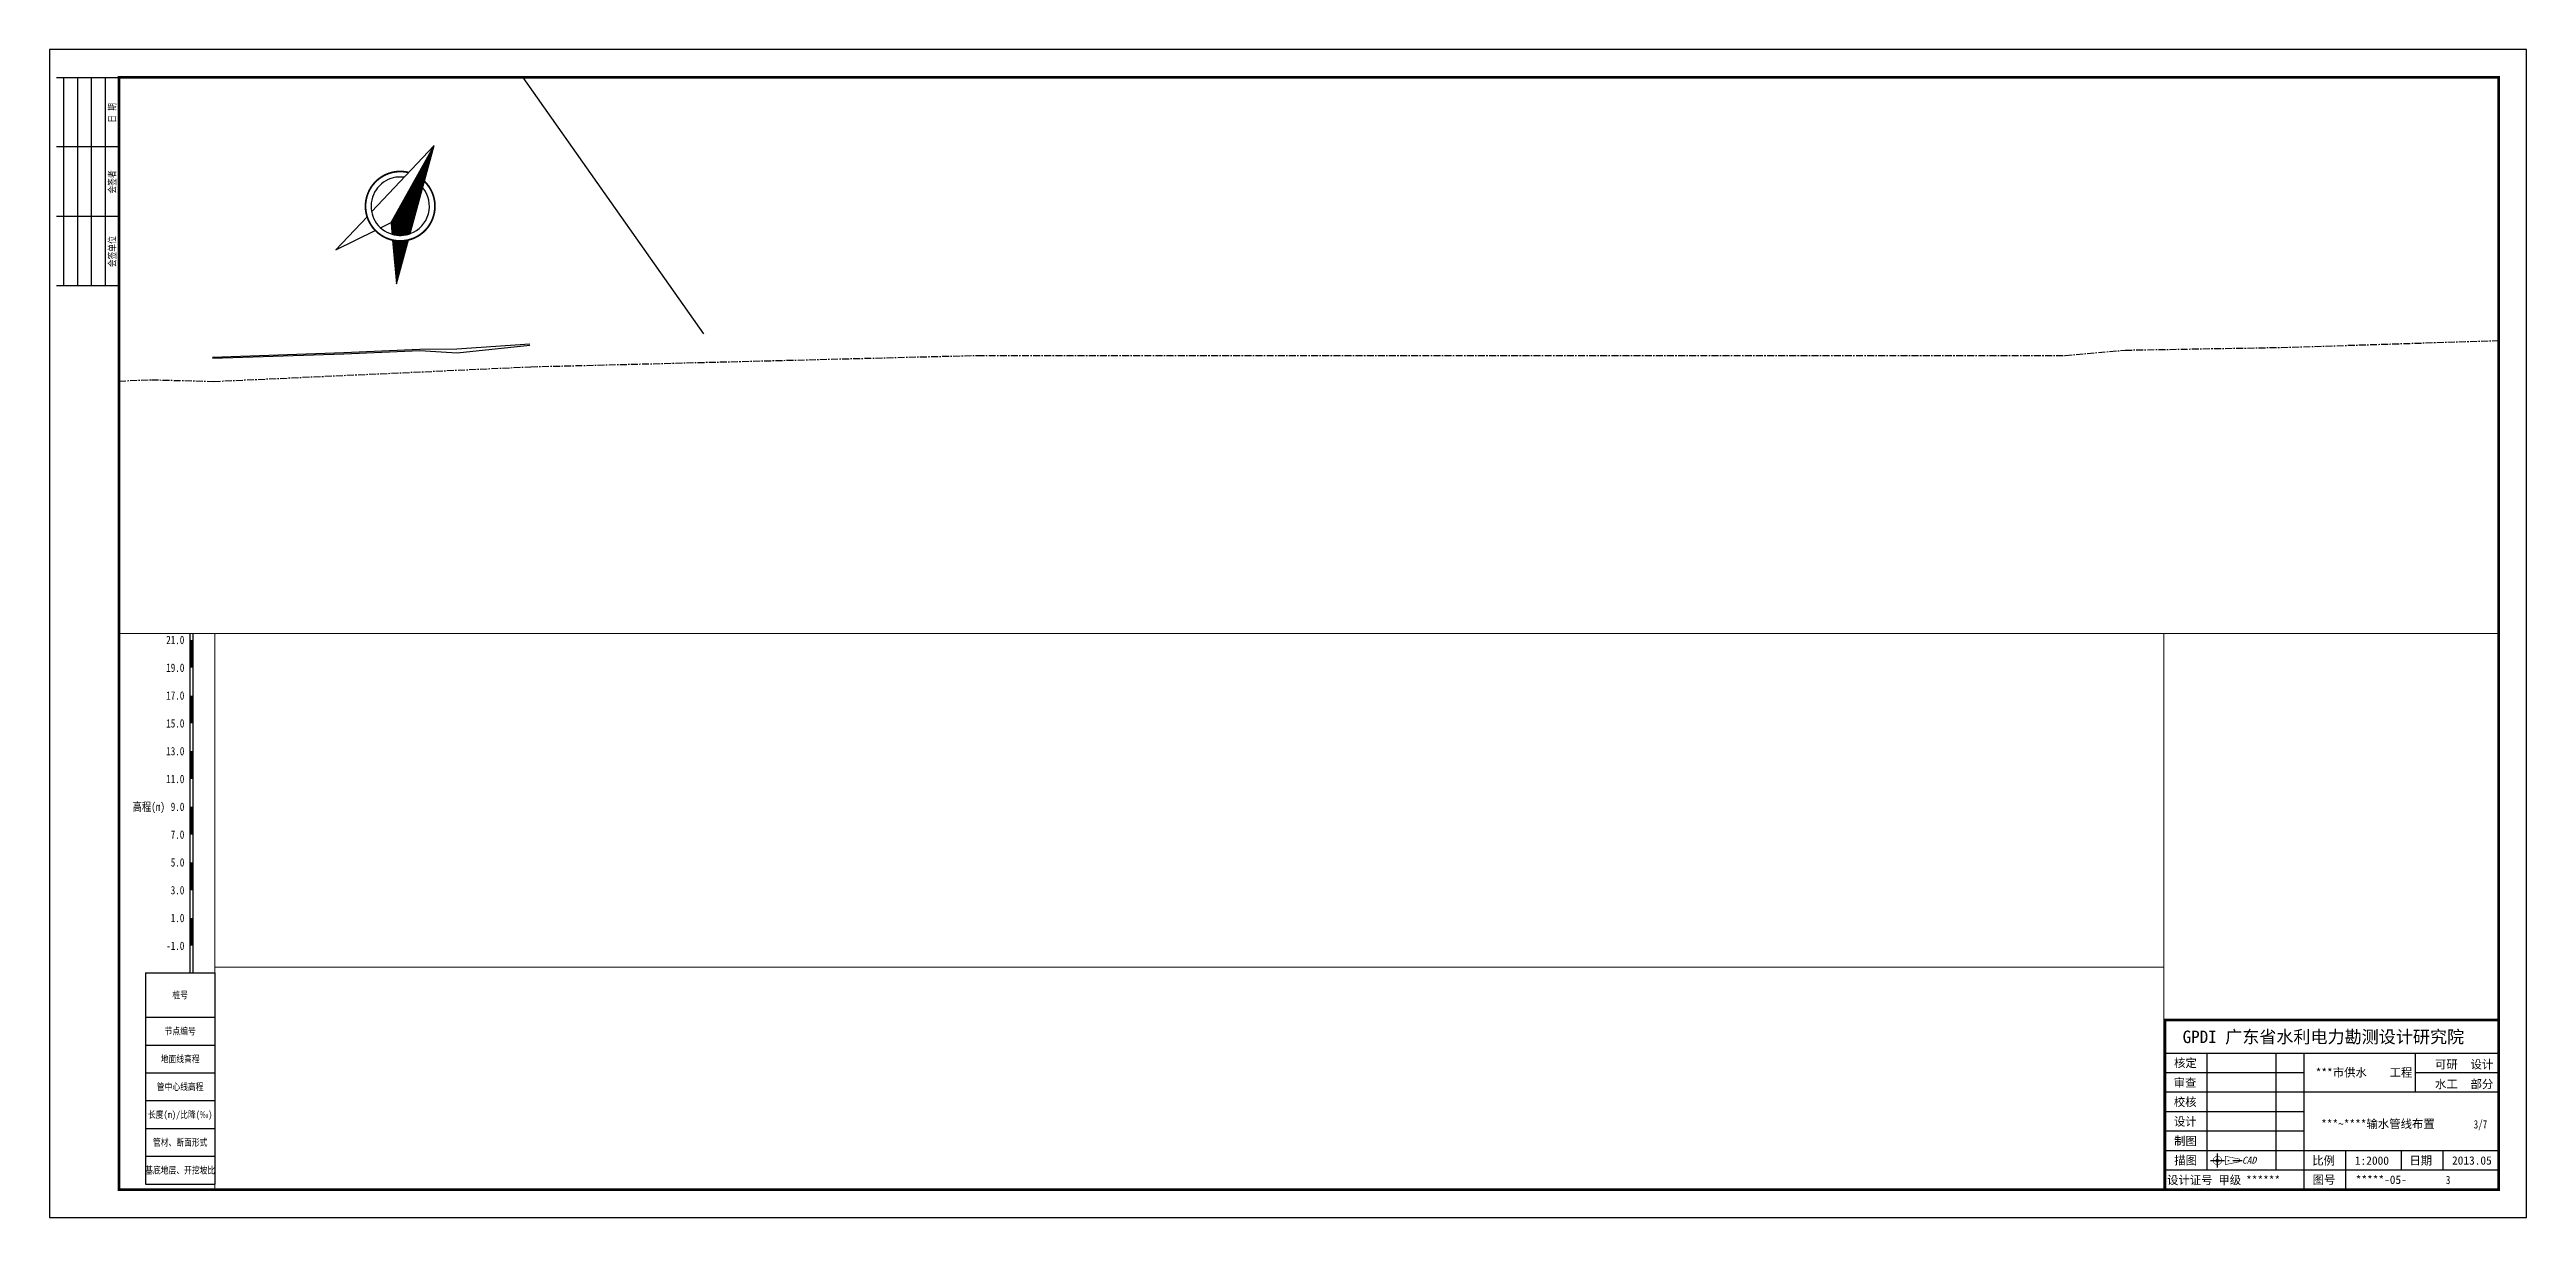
# Paper-space layout '3' of a CAD drawing. Header units: millimetres. Extents: x 0 to 891, y 0 to 420.
# The model-space entities are those that its viewports show. They can reach past a viewport. Long polylines and large blocks are cut down to what shows.
import ezdxf
from ezdxf.enums import TextEntityAlignment as Align

# ---------------------------------------------------------------- set-up
doc = ezdxf.new("R2010")
doc.units = ezdxf.units.MM
doc.linetypes.add('CENTER', pattern=[2, 1.25, -0.25, 0.25, -0.25])
for name, color, linetype in [('pipe_cen', 1, 'CENTER'), ('布局裁图', 3, 'Continuous'), ('水工开挖线', 5, 'Continuous'), ('附属设施', 2, 'Continuous')]:
    doc.layers.add(name, color=color, linetype=linetype)
doc.styles.add('FSD', font='')
doc.styles.add('HT', font='simhei.ttf', dxfattribs={"width": 0.8, "bigfont": 'hz.shx'})
doc.styles.get('FSD').set_extended_font_data('SimSun')

# ---------------------------------------------------------------- blocks, each defined once
blk = doc.blocks.new('sign')
at = {"color": 7}
for p, q in [((-20, 0), (-20, -75)), ((-15, 0), (-15, -75)), ((-10, 0), (-10, -75)), ((-5, 0), (-5, -75)), ((0, -25), (-22.5, -25)), ((0, -50), (-22.5, -50))]:
    blk.add_line(p, q, dxfattribs=at)
blk.add_lwpolyline([(-22.5, 0), (0, 0), (0, -75), (-22.5, -75)], dxfattribs=at)
at = {"color": 3, "style": 'FSD', "width": 0.8}
for s, p in [('日 期', (-1.24, -16.3)), ('会签者', (-1.2, -41.81)), ('会签单位', (-1.2, -68.28))]:
    blk.add_text(s, height=2.5, rotation=90, dxfattribs=at).set_placement(p)
blk = doc.blocks.new('图框')
at = {"color": 7, "ltscale": 8}
for p, q in [((761, 10), (761, 71)), ((881, 71), (881, 10))]:
    blk.add_line(p, q, dxfattribs=at)
at = {"color": 7}
for p, q in [((881, 59), (761, 59)), ((776, 59), (776, 17)), ((801, 17), (801, 59)), ((811, 10), (811, 59)), ((851, 59), (851, 45)), ((811, 52), (761, 52)), ((881, 45), (761, 45)), ((881, 52), (851, 52)), ((811, 38), (761, 38)), ((811, 31), (761, 31)), ((881, 24), (761, 24)), ((826, 10), (826, 24)), ((846, 17), (846, 24)), ((861, 17), (861, 24)), ((881, 17), (761, 17))]:
    blk.add_line(p, q, dxfattribs=at)
at = {"color": 1}
for p, q in [((777.36, 20.51), (782.36, 20.51)), ((779.86, 18.01), (779.86, 23.01)), ((783.61, 20.51), (784.11, 20.51)), ((785.36, 20.51), (788.7, 20.51))]:
    blk.add_line(p, q, dxfattribs=at)
blk.add_lwpolyline([(0, 0), (891, 0), (891, 420), (0, 420)], close=True)
at = {"const_width": 1}
blk.add_lwpolyline([(25, 10), (25, 410), (881, 410), (881, 10)], close=True, dxfattribs=at)
at = {"color": 7, "const_width": 1}
blk.add_lwpolyline([(761, 10), (761, 71), (881, 71), (881, 10)], close=True, dxfattribs=at)
at = {"color": 5, "const_width": 0.2}
for points in [[(781.35, 20.66, 39.991666), (781.36, 20.51, 0.025005)], [(780.45, 20.57, 39.991666), (780.46, 20.51, 0.025005)]]:
    blk.add_lwpolyline(points, format="xyb", close=True, dxfattribs=at)
blk.add_lwpolyline([(787.7, 20.01), (782.7, 19.01), (782.7, 22.01), (787.7, 21.01)], close=True, dxfattribs=at)
blk.add_blockref('sign', (25, 410))
at = {"color": 3, "style": 'HT'}
for s, height, p in [('GPDI 广东省水利电力勘测设计研究院', 4.5, (767.32, 62.71)), ('***市供水', 3, (815.18, 50.63)), ('工程', 3, (841.77, 50.63)), ('可研', 3, (858.09, 53.54)), ('设计', 3, (870.9, 53.54)), ('水工', 3, (858.09, 46.44)), ('部分', 3, (870.9, 46.44)), ('***~****输水管线布置', 3, (817.12, 32.13)), ('比例', 3, (813.95, 18.94)), ('1:2000', 3, (829.29, 18.94)), ('日期', 3, (848.89, 18.98)), ('2013.05', 3, (864.23, 18.98)), ('图号', 3, (814.08, 12.06)), ('*****-05-', 3, (829.59, 12.06))]:
    blk.add_text(s, height=height, dxfattribs=at).set_placement(p)
at = {"color": 3, "ltscale": 8, "style": 'HT'}
for s, p in [('核定', (764.23, 55.53)), ('审查', (764.08, 48.46)), ('校核', (764.15, 41.51)), ('设计', (764.16, 34.49)), ('制图', (764.25, 27.48)), ('描图', (764.31, 20.49))]:
    blk.add_text(s, height=3, dxfattribs=at).set_placement(p, align=Align.MIDDLE_LEFT)
at = {"color": 3, "style": 'HT', "oblique": 15}
blk.add_text('CAD', height=2.5, dxfattribs=at).set_placement((788.67, 19.33))
at = {"color": 3, "ltscale": 8, "style": 'HT'}
for s, p in [('设计证号 ', (761.71, 11.94)), ('甲级 ', (780.19, 11.94)), ('******', (790.15, 11.94))]:
    blk.add_text(s, height=3, dxfattribs=at).set_placement(p)
blk = doc.blocks.new('*X1')
at = {"color": 0}
for p, q in [((2.948, 5.027), (2.95, 5.029)), ((2.948, 5.013), (2.953, 5.017)), ((2.948, 4.999), (2.955, 5.006)), ((2.948, 4.985), (2.958, 4.995)), ((2.948, 4.97), (2.961, 4.983)), ((2.948, 4.956), (2.964, 4.972)), ((2.948, 4.942), (2.967, 4.961)), ((2.948, 4.928), (2.97, 4.949)), ((2.948, 4.914), (2.972, 4.938)), ((2.948, 4.9), (2.975, 4.927)), ((2.948, 4.886), (2.978, 4.916)), ((2.948, 4.871), (2.981, 4.904)), ((2.948, 4.857), (2.984, 4.893)), ((2.948, 4.843), (2.987, 4.882)), ((2.948, 4.829), (2.989, 4.87)), ((2.948, 4.815), (2.992, 4.859)), ((2.948, 4.801), (2.995, 4.848)), ((2.948, 4.787), (2.998, 4.836)), ((2.948, 4.772), (3.001, 4.825)), ((2.948, 4.758), (3.004, 4.814)), ((2.948, 4.744), (3.006, 4.802)), ((2.948, 4.73), (3.009, 4.791)), ((2.948, 4.716), (3.012, 4.78)), ((2.948, 4.702), (3.015, 4.768)), ((2.948, 4.688), (3.018, 4.757)), ((2.948, 4.673), (3.02, 4.746)), ((2.948, 4.659), (3.023, 4.735)), ((2.948, 4.645), (3.026, 4.723)), ((2.948, 4.631), (3.029, 4.712)), ((2.948, 4.617), (3.032, 4.701)), ((2.948, 4.603), (3.035, 4.689)), ((2.948, 4.589), (3.037, 4.678)), ((2.948, 4.574), (3.04, 4.667)), ((2.948, 4.56), (3.043, 4.655)), ((2.948, 4.546), (3.046, 4.644)), ((2.948, 4.532), (3.049, 4.633)), ((2.948, 4.518), (3.052, 4.621)), ((2.948, 4.504), (3.054, 4.61)), ((2.948, 4.49), (3.057, 4.599)), ((2.948, 4.475), (3.06, 4.587)), ((2.948, 4.461), (3.063, 4.576)), ((2.948, 4.447), (3.066, 4.565)), ((2.948, 4.433), (3.069, 4.554)), ((2.948, 4.419), (3.071, 4.542)), ((2.948, 4.405), (3.074, 4.531)), ((2.948, 4.391), (3.077, 4.52)), ((2.948, 4.376), (3.08, 4.508)), ((2.948, 4.362), (3.083, 4.497)), ((2.948, 4.348), (3.086, 4.486)), ((2.948, 4.334), (3.088, 4.474)), ((2.948, 4.32), (3.091, 4.463)), ((2.948, 4.306), (3.094, 4.452)), ((2.948, 4.292), (3.097, 4.44)), ((2.948, 4.277), (3.1, 4.429)), ((2.948, 4.263), (3.103, 4.418)), ((2.948, 4.249), (3.105, 4.406)), ((2.948, 4.235), (3.108, 4.395)), ((2.948, 4.221), (3.111, 4.384)), ((2.948, 4.207), (3.114, 4.372)), ((2.948, 4.193), (3.117, 4.361)), ((2.948, 4.178), (3.119, 4.35)), ((2.948, 4.164), (3.122, 4.339)), ((2.948, 4.15), (3.125, 4.327)), ((2.948, 4.136), (3.128, 4.316)), ((2.948, 4.122), (3.131, 4.305)), ((2.948, 4.108), (3.134, 4.293)), ((2.948, 4.094), (3.136, 4.282)), ((2.948, 4.079), (3.139, 4.271)), ((2.948, 4.065), (3.142, 4.259)), ((2.948, 4.051), (3.145, 4.248)), ((2.948, 4.037), (3.148, 4.237)), ((2.948, 4.023), (3.151, 4.225)), ((2.948, 4.009), (3.153, 4.214)), ((2.948, 3.995), (3.156, 4.203)), ((2.948, 3.98), (3.159, 4.191)), ((2.948, 3.966), (3.162, 4.18)), ((2.948, 3.952), (3.165, 4.169)), ((2.948, 3.938), (3.168, 4.158)), ((2.948, 3.924), (3.17, 4.146)), ((2.948, 3.91), (3.173, 4.135)), ((2.948, 3.896), (3.176, 4.124)), ((2.948, 3.881), (3.179, 4.112)), ((2.948, 3.867), (3.182, 4.101)), ((2.948, 3.853), (3.185, 4.09)), ((2.948, 3.839), (3.187, 4.078)), ((2.948, 3.825), (3.19, 4.067)), ((2.948, 3.811), (3.193, 4.056)), ((2.948, 3.797), (3.196, 4.044)), ((2.948, 3.782), (3.199, 4.033)), ((2.948, 3.768), (3.202, 4.022)), ((2.953, 3.759), (3.204, 4.01)), ((2.958, 3.75), (3.207, 3.999)), ((2.964, 3.742), (3.21, 3.988)), ((2.97, 3.733), (3.213, 3.977)), ((2.976, 3.725), (3.216, 3.965)), ((2.981, 3.717), (3.218, 3.954)), ((2.987, 3.708), (3.221, 3.943)), ((2.993, 3.7), (3.224, 3.931)), ((2.999, 3.691), (3.227, 3.92)), ((3.004, 3.683), (3.23, 3.909)), ((3.01, 3.675), (3.233, 3.897)), ((3.016, 3.666), (3.235, 3.886)), ((3.022, 3.658), (3.238, 3.875)), ((3.027, 3.65), (3.241, 3.863)), ((3.033, 3.641), (3.244, 3.852)), ((3.039, 3.633), (3.247, 3.841)), ((3.048, 3.627), (3.25, 3.829)), ((3.067, 3.633), (3.252, 3.818)), ((3.088, 3.639), (3.255, 3.807)), ((3.111, 3.648), (3.258, 3.795)), ((3.137, 3.66), (3.261, 3.784)), ((3.169, 3.679), (3.264, 3.773)), ((3.223, 3.718), (3.266, 3.76))]:
    blk.add_line(p, q, dxfattribs=at)
blk = doc.blocks.new('*X0')
at = {"color": 0}
for p, q in [((3.102, 3.54), (3.132, 3.57)), ((3.108, 3.532), (3.157, 3.581)), ((3.114, 3.524), (3.185, 3.595)), ((3.119, 3.515), (3.219, 3.615)), ((3.125, 3.507), (3.276, 3.658)), ((3.131, 3.498), (3.292, 3.66)), ((3.137, 3.49), (3.295, 3.648)), ((3.142, 3.482), (3.298, 3.637)), ((3.148, 3.473), (3.301, 3.626)), ((3.154, 3.465), (3.303, 3.614)), ((3.16, 3.457), (3.306, 3.603)), ((3.165, 3.448), (3.309, 3.592)), ((3.171, 3.44), (3.312, 3.581)), ((3.177, 3.431), (3.315, 3.569)), ((3.096, 3.549), (3.11, 3.562)), ((3.183, 3.423), (3.317, 3.558)), ((3.188, 3.415), (3.32, 3.547)), ((3.194, 3.406), (3.323, 3.535)), ((3.2, 3.398), (3.326, 3.524)), ((3.206, 3.389), (3.329, 3.513)), ((3.211, 3.381), (3.332, 3.501)), ((3.217, 3.373), (3.334, 3.49)), ((3.223, 3.364), (3.337, 3.479)), ((3.229, 3.356), (3.34, 3.467)), ((3.234, 3.347), (3.343, 3.456)), ((3.24, 3.339), (3.346, 3.445)), ((3.246, 3.331), (3.349, 3.433)), ((3.252, 3.322), (3.351, 3.422)), ((3.257, 3.314), (3.354, 3.411)), ((3.263, 3.305), (3.357, 3.4)), ((3.269, 3.297), (3.36, 3.388)), ((3.275, 3.289), (3.363, 3.377)), ((3.28, 3.28), (3.366, 3.366)), ((3.286, 3.272), (3.368, 3.354)), ((3.292, 3.263), (3.371, 3.343)), ((3.298, 3.255), (3.374, 3.332)), ((3.303, 3.247), (3.377, 3.32)), ((3.309, 3.238), (3.38, 3.309)), ((3.315, 3.23), (3.383, 3.298)), ((3.321, 3.222), (3.385, 3.286)), ((3.326, 3.213), (3.388, 3.275)), ((3.332, 3.205), (3.391, 3.264)), ((3.338, 3.196), (3.394, 3.252)), ((3.344, 3.188), (3.397, 3.241)), ((3.349, 3.18), (3.4, 3.23)), ((3.355, 3.171), (3.402, 3.218)), ((3.361, 3.163), (3.405, 3.207)), ((3.367, 3.154), (3.408, 3.196)), ((3.372, 3.146), (3.411, 3.185)), ((3.378, 3.138), (3.414, 3.173)), ((3.384, 3.129), (3.416, 3.162)), ((3.39, 3.121), (3.419, 3.151)), ((3.395, 3.112), (3.422, 3.139)), ((3.401, 3.104), (3.425, 3.128)), ((3.407, 3.096), (3.428, 3.117)), ((3.413, 3.087), (3.431, 3.105)), ((3.418, 3.079), (3.433, 3.094)), ((3.424, 3.07), (3.436, 3.083)), ((3.43, 3.062), (3.439, 3.071)), ((3.436, 3.054), (3.442, 3.06)), ((3.441, 3.045), (3.445, 3.049)), ((3.447, 3.037), (3.448, 3.037))]:
    blk.add_line(p, q, dxfattribs=at)
blk = doc.blocks.new('zbz')
for p, q in [((0, 0), (-0.318, -1.274)), ((0, -1.27), (0, 0)), ((0.318, -1.274), (0, 0)), ((-0.341, -1.365), (-0.5, -2)), ((-0.095, -1.409), (0, -1.27)), ((0, -1.27), (0.095, -1.409)), ((0.5, -2), (0.341, -1.365)), ((-0.5, -2), (-0.143, -1.479)), ((0.143, -1.479), (0.5, -2))]:
    blk.add_line(p, q)
at = {"const_width": 0.025}
for points in [[(-0.129, -0.517, 1.014443), (0.143, -1.479, 1.014443)], [(0.341, -1.365, 0.588844), (0.129, -0.517, 1.014443)], [(0.143, -1.479, 0.115834), (0.341, -1.365, 1.014443)]]:
    blk.add_lwpolyline(points, format="xyb", dxfattribs=at)
for start, end in [(111.2477, 283.0769), (319.3202, 68.7523), (283.0769, 319.3202)]:
    blk.add_arc((0, -1), 0.42, start, end)
for name in ['*X1', '*X0']:
    blk.add_blockref(name, (-2.948, -5.035))
blk = doc.blocks.new('指北针')
at = {"xscale": 25, "yscale": 25, "zscale": 25}
blk.add_blockref('zbz', (12.5, 50), dxfattribs=at)

msp = doc.modelspace()

# ---------------------------------------------------------------- linework, layer by layer
at = {"layer": 'pipe_cen'}
msp.add_lwpolyline([(39442398.0185, 2548945.2458), (39442939.235, 2549282.344), (39443065.726, 2549359.953), (39443105.334, 2549380.875), (39443299.09, 2549501.908), (39443575.195, 2549666.545), (39444257.192, 2550050.076), (39444292.9415, 2550074.5457), (39444389.814, 2550131.272), (39444550.714, 2550228.517), (39444724.38, 2550364.006)], dxfattribs=at)
msp.add_lwpolyline([(39442398.0185, 2548945.2458), (39442939.235, 2549282.344), (39443065.726, 2549359.953), (39443105.334, 2549380.875), (39443299.09, 2549501.908), (39443575.195, 2549666.545), (39444257.192, 2550050.076), (39444292.9415, 2550074.5457), (39444389.814, 2550131.272), (39444550.714, 2550228.517), (39444724.38, 2550364.006)], dxfattribs=at)
msp.add_lwpolyline([(39442398.0185, 2548945.2458), (39442939.235, 2549282.344), (39443065.726, 2549359.953), (39443105.334, 2549380.875), (39443299.09, 2549501.908), (39443575.195, 2549666.545), (39444257.192, 2550050.076), (39444292.9415, 2550074.5457), (39444389.814, 2550131.272), (39444550.714, 2550228.517), (39444724.38, 2550364.006)], dxfattribs=at)
msp.add_lwpolyline([(39442398.0185, 2548945.2458), (39442939.235, 2549282.344), (39443065.726, 2549359.953), (39443105.334, 2549380.875), (39443299.09, 2549501.908), (39443575.195, 2549666.545), (39444257.192, 2550050.076), (39444292.9415, 2550074.5457), (39444389.814, 2550131.272), (39444550.714, 2550228.517), (39444724.38, 2550364.006)], dxfattribs=at)
msp.add_lwpolyline([(39442398.0185, 2548945.2458), (39442939.235, 2549282.344), (39443065.726, 2549359.953), (39443105.334, 2549380.875), (39443299.09, 2549501.908), (39443575.195, 2549666.545), (39444257.192, 2550050.076), (39444292.9415, 2550074.5457), (39444389.814, 2550131.272), (39444550.714, 2550228.517), (39444724.38, 2550364.006)], dxfattribs=at)
msp.add_lwpolyline([(39442398.0185, 2548945.2458), (39442939.235, 2549282.344), (39443065.726, 2549359.953), (39443105.334, 2549380.875), (39443299.09, 2549501.908), (39443575.195, 2549666.545), (39444257.192, 2550050.076), (39444292.9415, 2550074.5457), (39444389.814, 2550131.272), (39444550.714, 2550228.517), (39444724.38, 2550364.006)], dxfattribs=at)
msp.add_lwpolyline([(39442398.0185, 2548945.2458), (39442939.235, 2549282.344), (39443065.726, 2549359.953), (39443105.334, 2549380.875), (39443299.09, 2549501.908), (39443575.195, 2549666.545), (39444257.192, 2550050.076), (39444292.9415, 2550074.5457), (39444389.814, 2550131.272), (39444550.714, 2550228.517), (39444724.38, 2550364.006)], dxfattribs=at)
msp.add_lwpolyline([(39442398.0185, 2548945.2458), (39442939.235, 2549282.344), (39443065.726, 2549359.953), (39443105.334, 2549380.875), (39443299.09, 2549501.908), (39443575.195, 2549666.545), (39444257.192, 2550050.076), (39444292.9415, 2550074.5457), (39444389.814, 2550131.272), (39444550.714, 2550228.517), (39444724.38, 2550364.006)], dxfattribs=at)
msp.add_lwpolyline([(39442398.0185, 2548945.2458), (39442939.235, 2549282.344), (39443065.726, 2549359.953), (39443105.334, 2549380.875), (39443299.09, 2549501.908), (39443575.195, 2549666.545), (39444257.192, 2550050.076), (39444292.9415, 2550074.5457), (39444389.814, 2550131.272), (39444550.714, 2550228.517), (39444724.38, 2550364.006)], dxfattribs=at)
msp.add_lwpolyline([(39442398.0185, 2548945.2458), (39442939.235, 2549282.344), (39443065.726, 2549359.953), (39443105.334, 2549380.875), (39443299.09, 2549501.908), (39443575.195, 2549666.545), (39444257.192, 2550050.076), (39444292.9415, 2550074.5457), (39444389.814, 2550131.272), (39444550.714, 2550228.517), (39444724.38, 2550364.006)], dxfattribs=at)
msp.add_lwpolyline([(39442398.0185, 2548945.2458), (39442939.235, 2549282.344), (39443065.726, 2549359.953), (39443105.334, 2549380.875), (39443299.09, 2549501.908), (39443575.195, 2549666.545), (39444257.192, 2550050.076), (39444292.9415, 2550074.5457), (39444389.814, 2550131.272), (39444550.714, 2550228.517), (39444724.38, 2550364.006)], dxfattribs=at)
msp.add_lwpolyline([(39442398.0185, 2548945.2458), (39442939.235, 2549282.344), (39443065.726, 2549359.953), (39443105.334, 2549380.875), (39443299.09, 2549501.908), (39443575.195, 2549666.545), (39444257.192, 2550050.076), (39444292.9415, 2550074.5457), (39444389.814, 2550131.272), (39444550.714, 2550228.517), (39444724.38, 2550364.006)], dxfattribs=at)
msp.add_lwpolyline([(39442398.0185, 2548945.2458), (39442939.235, 2549282.344), (39443065.726, 2549359.953), (39443105.334, 2549380.875), (39443299.09, 2549501.908), (39443575.195, 2549666.545), (39444257.192, 2550050.076), (39444292.9415, 2550074.5457), (39444389.814, 2550131.272), (39444550.714, 2550228.517), (39444724.38, 2550364.006)], dxfattribs=at)
msp.add_lwpolyline([(39442398.0185, 2548945.2458), (39442939.235, 2549282.344), (39443065.726, 2549359.953), (39443105.334, 2549380.875), (39443299.09, 2549501.908), (39443575.195, 2549666.545), (39444257.192, 2550050.076), (39444292.9415, 2550074.5457), (39444389.814, 2550131.272), (39444550.714, 2550228.517), (39444724.38, 2550364.006)], dxfattribs=at)
msp.add_lwpolyline([(39442398.0185, 2548945.2458), (39442939.235, 2549282.344), (39443065.726, 2549359.953), (39443105.334, 2549380.875), (39443299.09, 2549501.908), (39443575.195, 2549666.545), (39444257.192, 2550050.076), (39444292.9415, 2550074.5457), (39444389.814, 2550131.272), (39444550.714, 2550228.517), (39444724.38, 2550364.006)], dxfattribs=at)
msp.add_lwpolyline([(39442398.0185, 2548945.2458), (39442939.235, 2549282.344), (39443065.726, 2549359.953), (39443105.334, 2549380.875), (39443299.09, 2549501.908), (39443575.195, 2549666.545), (39444257.192, 2550050.076), (39444292.9415, 2550074.5457), (39444389.814, 2550131.272), (39444550.714, 2550228.517), (39444724.38, 2550364.006)], dxfattribs=at)
msp.add_lwpolyline([(39442398.0185, 2548945.2458), (39442939.235, 2549282.344), (39443065.726, 2549359.953), (39443105.334, 2549380.875), (39443299.09, 2549501.908), (39443575.195, 2549666.545), (39444257.192, 2550050.076), (39444292.9415, 2550074.5457), (39444389.814, 2550131.272), (39444550.714, 2550228.517), (39444724.38, 2550364.006)], dxfattribs=at)
msp.add_lwpolyline([(39442398.0185, 2548945.2458), (39442939.235, 2549282.344), (39443065.726, 2549359.953), (39443105.334, 2549380.875), (39443299.09, 2549501.908), (39443575.195, 2549666.545), (39444257.192, 2550050.076), (39444292.9415, 2550074.5457), (39444389.814, 2550131.272), (39444550.714, 2550228.517), (39444724.38, 2550364.006)], dxfattribs=at)
msp.add_lwpolyline([(39442398.0185, 2548945.2458), (39442939.235, 2549282.344), (39443065.726, 2549359.953), (39443105.334, 2549380.875), (39443299.09, 2549501.908), (39443575.195, 2549666.545), (39444257.192, 2550050.076), (39444292.9415, 2550074.5457), (39444389.814, 2550131.272), (39444550.714, 2550228.517), (39444724.38, 2550364.006)], dxfattribs=at)
msp.add_lwpolyline([(39442398.0185, 2548945.2458), (39442939.235, 2549282.344), (39443065.726, 2549359.953), (39443105.334, 2549380.875), (39443299.09, 2549501.908), (39443575.195, 2549666.545), (39444257.192, 2550050.076), (39444292.9415, 2550074.5457), (39444389.814, 2550131.272), (39444550.714, 2550228.517), (39444724.38, 2550364.006)], dxfattribs=at)
msp.add_lwpolyline([(39442398.0185, 2548945.2458), (39442939.235, 2549282.344), (39443065.726, 2549359.953), (39443105.334, 2549380.875), (39443299.09, 2549501.908), (39443575.195, 2549666.545), (39444257.192, 2550050.076), (39444292.9415, 2550074.5457), (39444389.814, 2550131.272), (39444550.714, 2550228.517), (39444724.38, 2550364.006)], dxfattribs=at)
msp.add_lwpolyline([(39442398.0185, 2548945.2458), (39442939.235, 2549282.344), (39443065.726, 2549359.953), (39443105.334, 2549380.875), (39443299.09, 2549501.908), (39443575.195, 2549666.545), (39444257.192, 2550050.076), (39444292.9415, 2550074.5457), (39444389.814, 2550131.272), (39444550.714, 2550228.517), (39444724.38, 2550364.006)], dxfattribs=at)
msp.add_lwpolyline([(39442398.0185, 2548945.2458), (39442939.235, 2549282.344), (39443065.726, 2549359.953), (39443105.334, 2549380.875), (39443299.09, 2549501.908), (39443575.195, 2549666.545), (39444257.192, 2550050.076), (39444292.9415, 2550074.5457), (39444389.814, 2550131.272), (39444550.714, 2550228.517), (39444724.38, 2550364.006)], dxfattribs=at)
msp.add_lwpolyline([(39442398.0185, 2548945.2458), (39442939.235, 2549282.344), (39443065.726, 2549359.953), (39443105.334, 2549380.875), (39443299.09, 2549501.908), (39443575.195, 2549666.545), (39444257.192, 2550050.076), (39444292.9415, 2550074.5457), (39444389.814, 2550131.272), (39444550.714, 2550228.517), (39444724.38, 2550364.006)], dxfattribs=at)
msp.add_lwpolyline([(39442398.0185, 2548945.2458), (39442939.235, 2549282.344), (39443065.726, 2549359.953), (39443105.334, 2549380.875), (39443299.09, 2549501.908), (39443575.195, 2549666.545), (39444257.192, 2550050.076), (39444292.9415, 2550074.5457), (39444389.814, 2550131.272), (39444550.714, 2550228.517), (39444724.38, 2550364.006)], dxfattribs=at)
msp.add_lwpolyline([(39442398.0185, 2548945.2458), (39442939.235, 2549282.344), (39443065.726, 2549359.953), (39443105.334, 2549380.875), (39443299.09, 2549501.908), (39443575.195, 2549666.545), (39444257.192, 2550050.076), (39444292.9415, 2550074.5457), (39444389.814, 2550131.272), (39444550.714, 2550228.517), (39444724.38, 2550364.006)], dxfattribs=at)
msp.add_lwpolyline([(39442398.0185, 2548945.2458), (39442939.235, 2549282.344), (39443065.726, 2549359.953), (39443105.334, 2549380.875), (39443299.09, 2549501.908), (39443575.195, 2549666.545), (39444257.192, 2550050.076), (39444292.9415, 2550074.5457), (39444389.814, 2550131.272), (39444550.714, 2550228.517), (39444724.38, 2550364.006)], dxfattribs=at)
msp.add_lwpolyline([(39442398.0185, 2548945.2458), (39442939.235, 2549282.344), (39443065.726, 2549359.953), (39443105.334, 2549380.875), (39443299.09, 2549501.908), (39443575.195, 2549666.545), (39444257.192, 2550050.076), (39444292.9415, 2550074.5457), (39444389.814, 2550131.272), (39444550.714, 2550228.517), (39444724.38, 2550364.006)], dxfattribs=at)
msp.add_lwpolyline([(39442398.0185, 2548945.2458), (39442939.235, 2549282.344), (39443065.726, 2549359.953), (39443105.334, 2549380.875), (39443299.09, 2549501.908), (39443575.195, 2549666.545), (39444257.192, 2550050.076), (39444292.9415, 2550074.5457), (39444389.814, 2550131.272), (39444550.714, 2550228.517), (39444724.38, 2550364.006)], dxfattribs=at)
msp.add_lwpolyline([(39442398.0185, 2548945.2458), (39442939.235, 2549282.344), (39443065.726, 2549359.953), (39443105.334, 2549380.875), (39443299.09, 2549501.908), (39443575.195, 2549666.545), (39444257.192, 2550050.076), (39444292.9415, 2550074.5457), (39444389.814, 2550131.272), (39444550.714, 2550228.517), (39444724.38, 2550364.006)], dxfattribs=at)
msp.add_lwpolyline([(39442398.0185, 2548945.2458), (39442939.235, 2549282.344), (39443065.726, 2549359.953), (39443105.334, 2549380.875), (39443299.09, 2549501.908), (39443575.195, 2549666.545), (39444257.192, 2550050.076), (39444292.9415, 2550074.5457), (39444389.814, 2550131.272), (39444550.714, 2550228.517), (39444724.38, 2550364.006)], dxfattribs=at)
msp.add_lwpolyline([(39442398.0185, 2548945.2458), (39442939.235, 2549282.344), (39443065.726, 2549359.953), (39443105.334, 2549380.875), (39443299.09, 2549501.908), (39443575.195, 2549666.545), (39444257.192, 2550050.076), (39444292.9415, 2550074.5457), (39444389.814, 2550131.272), (39444550.714, 2550228.517), (39444724.38, 2550364.006)], dxfattribs=at)
at = {"layer": '水工开挖线'}
for points in [[(39443096.0255, 2549395.7765), (39443096.026, 2549395.7769), (39443176.7272, 2549444.8913), (39443223.1688, 2549473.7132), (39443246.4186, 2549487.1047), (39443290.3343, 2549515.9244)], [(39443096.5023, 2549395.0132), (39443096.5028, 2549395.0136), (39443177.204, 2549444.1279), (39443223.6457, 2549472.9499), (39443247.955, 2549484.6451), (39443290.8969, 2549515.0237)], [(39443096.5023, 2549395.0132), (39443096.5028, 2549395.0136), (39443177.204, 2549444.1279), (39443223.6457, 2549472.9499), (39443247.955, 2549484.6451), (39443290.8969, 2549515.0237)], [(39443096.5023, 2549395.0132), (39443096.5028, 2549395.0136), (39443177.204, 2549444.1279), (39443223.6457, 2549472.9499), (39443247.955, 2549484.6451), (39443290.8969, 2549515.0237)]]:
    msp.add_lwpolyline(points, dxfattribs=at)
at = {"layer": '附属设施', "color": 4}
msp.add_lwpolyline([(39441724.7681, 2549854.6925), (39442826.5658, 2549854.6925), (39443395.7811, 2549583.524)], dxfattribs=at)

psp = doc.layouts.new('3')

# ---------------------------------------------------------------- linework, layer by layer
at = {"layer": '布局裁图'}
for points in [[(50.5, 210), (50.5, 88)], [(51.5, 210), (51.5, 88)], [(34.5, 88), (59.5, 88)], [(34.5, 88), (34.5, 12)], [(59.5, 88), (59.5, 12)], [(34.5, 72), (59.5, 72)], [(34.5, 62), (59.5, 62)], [(34.5, 52), (59.5, 52)], [(34.5, 42), (59.5, 42)], [(34.5, 32), (59.5, 32)], [(34.5, 22), (59.5, 22)], [(34.5, 12), (59.5, 12)]]:
    psp.add_lwpolyline(points, dxfattribs=at)
for points in [[(50.5, 207.69), (51.5, 207.69), (50.5, 197.69), (51.5, 197.69)], [(50.5, 187.69), (51.5, 187.69), (50.5, 177.69), (51.5, 177.69)], [(50.5, 167.69), (51.5, 167.69), (50.5, 157.69), (51.5, 157.69)], [(50.5, 147.69), (51.5, 147.69), (50.5, 137.69), (51.5, 137.69)], [(50.5, 127.69), (51.5, 127.69), (50.5, 117.69), (51.5, 117.69)], [(50.5, 107.69), (51.5, 107.69), (50.5, 97.69), (51.5, 97.69)]]:
    psp.add_solid(points, dxfattribs=at)

# ---------------------------------------------------------------- block references
psp.add_blockref('图框', (0, 0), dxfattribs=at)
at = {"layer": '布局裁图', "rotation": 330.648138092661}
psp.add_blockref('指北针', (103, 348), dxfattribs=at)

# ---------------------------------------------------------------- texts
at = {"layer": '布局裁图', "style": 'HT', "width": 0.8}
for s, p in [('21.0', (48.5, 207.69)), ('19.0', (48.5, 197.69)), ('17.0', (48.5, 187.69)), ('15.0', (48.5, 177.69)), ('13.0', (48.5, 167.69)), ('11.0', (48.5, 157.69)), ('高程(m)', (41.5, 147.69)), ('9.0', (48.5, 147.69)), ('7.0', (48.5, 137.69)), ('5.0', (48.5, 127.69)), ('3.0', (48.5, 117.69)), ('1.0', (48.5, 107.69)), ('-1.0', (48.5, 97.69))]:
    psp.add_text(s, height=3, dxfattribs=at).set_placement(p, align=Align.MIDDLE_RIGHT)
for s, p in [('桩号', (47, 80)), ('节点编号', (47, 67)), ('地面线高程', (47, 57)), ('管中心线高程', (47, 47)), ('长度(m)/比降(‰)', (47, 37)), ('管材、断面形式', (47, 27)), ('基底地层、开挖坡比', (47, 17))]:
    psp.add_text(s, height=2.5, dxfattribs=at).set_placement(p, align=Align.MIDDLE_CENTER)
for s, p in [('3/7', (872, 32)), ('3', (862, 12))]:
    psp.add_text(s, height=3, dxfattribs=at).set_placement(p)

# ---------------------------------------------------------------- viewports
at = {"layer": '布局裁图', "view_twist_angle": 330.64813809266}
psp.add_viewport(center=(453, 310), size=(856, 200), view_center_point=(35630056.0235, -17111765.4142), view_height=400, dxfattribs=at)
at = {"layer": '布局裁图'}
for center, size, view_center_point, view_height, status in [((410, 150), (701, 120), (39455742.1809, 2548583.8676), 240, 3), ((410, 50), (701, 80), (39455742.1809, 2548201.7491), 160, 4)]:
    psp.add_viewport(center=center, size=size, view_center_point=view_center_point, view_height=view_height, status=status, dxfattribs=at)

doc.saveas('drawing.dxf')
